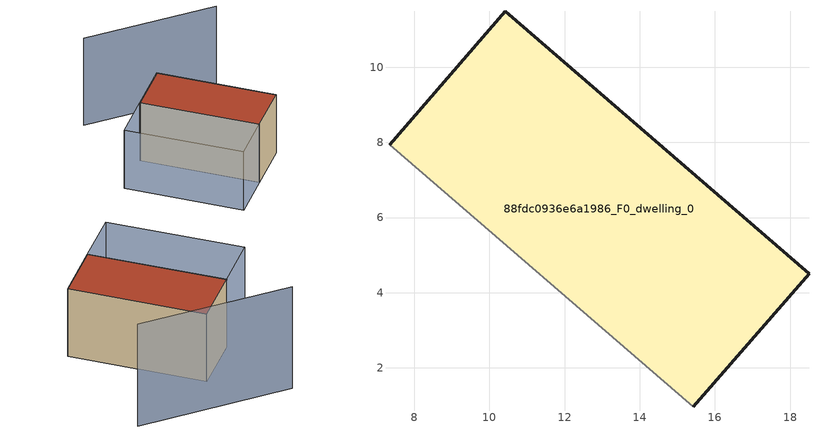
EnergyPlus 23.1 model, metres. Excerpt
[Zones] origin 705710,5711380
88fdc0936e6a1986_F0_dwelling_0
 floor ground (EU_floor_Construction): 15.42,0.97 18.5,4.51 10.42,11.49 7.34,7.93 z0
 wall outside (EU_wall_Construction): 7.34,7.93 10.42,11.49 18.5,4.51 15.42,0.97 z0:6
 wall adiabatic (EU_wall_Construction): 15.42,0.97 7.34,7.93 z0:6
 roof outside (EU_roof_Construction): 18.5,4.51 15.42,0.97 7.34,7.93 10.42,11.49 z6
shading: 4.51,4.67 12.59,-2.29 / 7.33,7.94 15.42,0.97 / 15.42,0.97 12.6,-2.31 / 12.6,-2.31 4.51,4.67 / 4.51,4.67 7.33,7.94 z0:6; 17.29,14.74 5.01,14.69 z0:9
[Building]
EU S2 Campaign: North Axis=0; Terrain=City; Solar Distribution=FullExterior
[Site:Location]
London: Latitude=51.5; Longitude=-0.5; Time Zone=0; Elevation=25
[SizingPeriod:WeatherFileDays]
AnnualSizingPeriod: Begin Month=1; Begin Day of Month=1; End Month=12; End Day of Month=31; Day of Week for Start Day=Monday; Use Weather File Daylight Saving Period=No; Use Weather File Rain and Snow Indicators=No
[MATERIAL]
EU_InternalMass_Material: Roughness=MediumRough; Thickness=0.1; Conductivity=1; Density=1800; Specific Heat=900; Thermal Absorptance=0.9; Solar Absorptance=0.7; Visible Absorptance=0.7
[MATERIAL:NOMASS] Roughness=MediumRough; Thermal Absorptance=0.9; Solar Absorptance=0.7; Visible Absorptance=0.7
Name | Thermal Resistance
EU_wall_NoMass | 0.724719
EU_roof_NoMass | 2.98947
EU_floor_NoMass | 2.39157
[CONSTRUCTION]
EU_wall_Construction: EU_wall_NoMass
EU_roof_Construction: EU_roof_NoMass
EU_floor_Construction: EU_floor_NoMass
EU_InternalMass_Construction: EU_InternalMass_Material
[ZONE]
88fdc0936e6a1986_F0_dwelling_0: Type=1; Multiplier=1; Ceiling Height=autocalculate; Volume=300.855; Floor Area=autocalculate; Part of Total Floor Area=Yes
[INTERNALMASS]
88fdc0936e6a1986_F0_dwelling_0_EU_InternalMass: Construction=EU_InternalMass_Construction; Zone or ZoneList=88fdc0936e6a1986_F0_dwelling_0; Surface Area=50.1426
[OTHEREQUIPMENT]
EU_Step8_InternalGain_88fdc0936e6a1986_F0_dwelling_0_f000: Fuel Type=Electricity; Zone or ZoneList or Space or SpaceList=88fdc0936e6a1986_F0_dwelling_0; Schedule=EU_Step8_GainSchedule_88fdc0936e6a1986_F0_dwelling_0_f000; Design Level Calculation Method=Watts/Area; Power per Zone Floor Area=1; Fraction Latent=0; Fraction Radiant=0; Fraction Lost=0; Carbon Dioxide Generation Rate=0; EndUse Subcategory=EU_Step8_InternalGains
[ZONEVENTILATION:DESIGNFLOWRATE]
EU_ConstantAir_88fdc0936e6a1986_F0_dwelling_0: Zone or ZoneList or Space or SpaceList=88fdc0936e6a1986_F0_dwelling_0; Schedule=EU_AlwaysOn; Design Flow Rate Calculation Method=AirChanges/Hour; Air Changes per Hour=0.418135; Ventilation Type=Natural; Fan Pressure Rise=0; Fan Total Efficiency=1; Constant Term Coefficient=1; Temperature Term Coefficient=0; Velocity Term Coefficient=0; Velocity Squared Term Coefficient=0; Minimum Indoor Temperature=-100; Maximum Indoor Temperature=100; Delta Temperature=-100; Minimum Outdoor Temperature=-100; Maximum Outdoor Temperature=100; Maximum Wind Speed=40
[HVACTEMPLATE:THERMOSTAT]
EU_HeatOnly_88fdc0936e6a1986_F0_dwelling_0: Constant Heating Setpoint=20; Constant Cooling Setpoint=50
[HVACTEMPLATE:ZONE:IDEALLOADSAIRSYSTEM]
88fdc0936e6a1986_F0_dwelling_0: Template Thermostat=EU_HeatOnly_88fdc0936e6a1986_F0_dwelling_0; System Availability Schedule=EU_AlwaysOn; Maximum Heating Supply Air Temperature=50; Minimum Cooling Supply Air Temperature=13; Maximum Heating Supply Air Humidity Ratio=0.0156; Minimum Cooling Supply Air Humidity Ratio=0.0077; Heating Limit=NoLimit; Cooling Limit=NoLimit; Heating Availability Schedule=EU_AlwaysOn; Cooling Availability Schedule=EU_CoolingOff; Dehumidification Control Type=ConstantSensibleHeatRatio; Cooling Sensible Heat Ratio=0.7; Dehumidification Setpoint=60; Humidification Control Type=None; Humidification Setpoint=30; Outdoor Air Method=None; Outdoor Air Flow Rate per Person=0.00944; Outdoor Air Flow Rate per Zone Floor Area=0; Outdoor Air Flow Rate per Zone=0; Demand Controlled Ventilation Type=None; Outdoor Air Economizer Type=NoEconomizer; Heat Recovery Type=None; Sensible Heat Recovery Effectiveness=0.7; Latent Heat Recovery Effectiveness=0.65
[SIZING:ZONE]
88fdc0936e6a1986_F0_dwelling_0: Zone Cooling Design Supply Air Temperature Input Method=SupplyAirTemperature; Zone Cooling Design Supply Air Temperature=13; Zone Heating Design Supply Air Temperature Input Method=SupplyAirTemperature; Zone Heating Design Supply Air Temperature=50; Zone Cooling Design Supply Air Humidity Ratio=0.008; Zone Heating Design Supply Air Humidity Ratio=0.008; Cooling Design Air Flow Method=DesignDay; Cooling Design Air Flow Rate=0; Cooling Minimum Air Flow per Zone Floor Area=0.000762; Cooling Minimum Air Flow=0; Cooling Minimum Air Flow Fraction=0.2; Heating Design Air Flow Method=DesignDay; Heating Design Air Flow Rate=0; Heating Maximum Air Flow per Zone Floor Area=0.002032; Heating Maximum Air Flow=0.141576; Heating Maximum Air Flow Fraction=0.3; Account for Dedicated Outdoor Air System=No; Dedicated Outdoor Air System Control Strategy=NeutralSupplyAir; Dedicated Outdoor Air Low Setpoint Temperature for Design=autosize; Dedicated Outdoor Air High Setpoint Temperature for Design=autosize; Zone Load Sizing Method=Sensible Load Only No Latent Load; Zone Latent Cooling Design Supply Air Humidity Ratio Input Method=HumidityRatioDifference; Zone Cooling Design Supply Air Humidity Ratio Difference=0.005; Zone Latent Heating Design Supply Air Humidity Ratio Input Method=HumidityRatioDifference; Zone Humidification Design Supply Air Humidity Ratio Difference=0.005
[SCHEDULE:CONSTANT]
Name | Hourly Value
EU_AlwaysOn | 1
EU_CoolingOff | 0
[SCHEDULE:FILE]
EU_Step8_GainSchedule_88fdc0936e6a1986_F0_dwelling_0_f000: File=../../schedules/88fdc0936e6a1986/88fdc0936e6a1986_F0_dwelling_0_f000_gain.csv; Column Number=1; Rows to Skip at Top=0; Number of Hours of Data=8760; Column Separator=Comma; Interpolate to Timestep=No; Minutes per Item=60; Adjust Schedule for Daylight Savings=Yes
